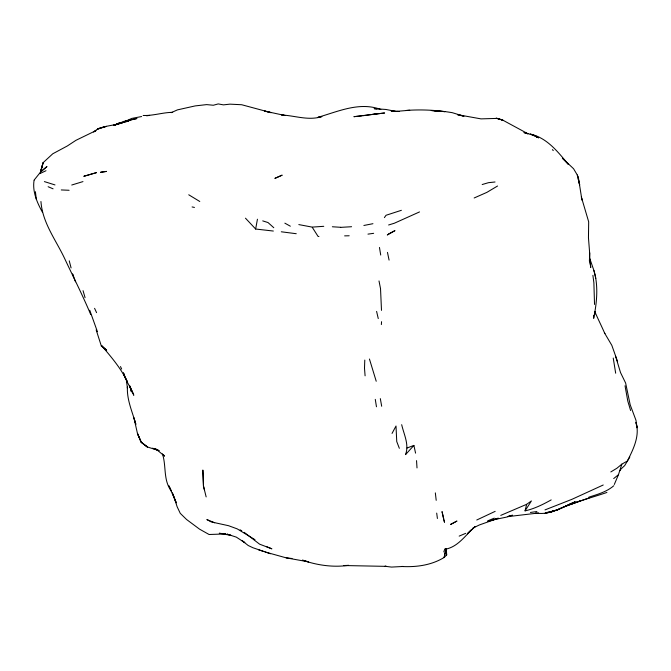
<?xml version="1.0" encoding="UTF-8"?>
<svg xmlns="http://www.w3.org/2000/svg" width="671" height="671" viewBox="0 0 671 671"><rect width="100%" height="100%" fill="white"/><g stroke="black" fill="none" stroke-linecap="round" stroke-linejoin="round"><path stroke-width="1.01" d="M593.701 315.303L593.692 318.348C596.804 302.722 598.582 286.106 593.944 270.572L589.532 257.849M364.789 360.084L364.496 368.161L365.099 375.827M34.07 180.314C32.267 191.587 37.081 202.625 42.483 212.288M381.354 324.579L381.564 321.686M273.34 231.042L255.651 229.029L257.438 219.207M446.005 548.618L444.143 557.475C431.419 565.259 416.288 567.314 401.594 566.483L403.103 566.467L391.52 567.079L384.919 566.257L386.345 566.366L343.82 565.536L348.584 565.359C333.193 567.565 317.123 565.301 302.504 560.151L308.61 561.87L286.257 557.869L265.179 551.998M446.089 548.643L444.143 557.475L446.685 554.934L446.282 548.677M401.686 424.684C403.892 434.473 409.352 444.512 405.544 454.619L413.898 445.41L415.567 453.143M525.058 510.874L526.643 504.324L531.407 500.935L525.058 510.874C534.351 508.786 542.923 504.517 551.185 499.903M40.696 171.667L43.078 162.785L40.151 173.143M41.795 167.448L43.078 162.785M41.761 167.641L40.453 172.086L46.962 166.542L41.032 171.558M615.5 355.974L620.532 372.581L625.64 383.082L630.195 404.823L635.974 420.281L637.031 427.796L635.982 422.445C640.067 435.848 633.298 449.335 627.343 461.036L621.841 464.147L618.477 474.615L614.309 484.47M443.833 551.898L444.789 548.937M34.162 180.046L39.891 172.9M620.121 470.656L620.935 469.079L624.667 465.615L629.817 457.052M392.04 433.424L396.007 426.018L396.746 441.56L399.346 448.312M340.725 227.36L351.579 226.723M384.391 217.614L386.043 215.274L401.384 210.308M101.346 346.043L101.657 345.649L106.672 350.178L101.346 346.043L96.163 329.889M470.883 530.124L467.31 533.78L475.127 526.55C465.917 534.519 458.738 546.345 445.989 549.113M43.288 162.533L52.766 153.776L67.301 145.984L75.94 140.323L95.953 130.602L93.596 131.944L98.343 128.547L106.404 126.358L97.295 129.26C105.313 125.427 114.447 125.603 122.793 122.65L113.802 125.276L116.419 124.311L114.565 125.032M621.841 464.147L616.909 468.241L610.803 471.939M613.705 478.566L618.058 475.026M613.797 485.729C606.819 491.843 597.551 494.368 588.886 497.152M497.555 186.01L486.878 192.367L474.162 197.979M476.754 520.008L495.173 511.352M472.938 528.077L479.329 524.974L498.226 518.264L487.951 521.493M114.305 125.301L124.135 121.292L136.951 118.515L125.636 121.183L131.86 118.39L141.615 116.544M603.229 484.999L572.061 499.266L544.995 509.901M39.782 173.63L45.997 170.719M419.518 211.927L394.313 223.242L388.61 224.986M606.911 492.455C590.237 498.201 573.042 502.336 557.005 509.968L574.527 502.168C562.055 507.385 549.826 515.538 535.668 512.971M500.751 515.387L526.643 504.324M115.244 124.982L119.748 122.969L128.656 121.099L117.844 123.59L119.748 122.969L113.667 125.242M171.197 112.661L177.421 109.885L195.16 105.917L206.66 104.609L213.336 105.246L218.234 103.921L223.443 104.869L229.935 104.148L241.686 104.735L271.143 112.669L264.449 111.05L284.99 115.504L281.61 114.993C295.081 115.622 308.475 120.931 321.904 116.569L317.995 117.299C338.436 111.411 359.564 101.531 380.826 109.474M127.884 121.157L130.551 119.975L125.636 121.183M459.174 536.112L465.682 533.353M487.658 520.864L494.292 518.155M565.93 506.16L589.348 497.807M571.902 503.98L579.828 500.969M407.012 448.027L413.898 445.41M498.226 518.264L493.353 519.807L506.194 517.19L512.527 515.227L508.735 515.991M71.747 185.02L82.969 181.598M482.181 184.533L488.53 182.671L495.03 181.992M555.026 510.505L557.953 509.708L552.3 511.084M363.867 225.473L372.942 223.695M507.637 516.653L538.603 512.996M146.63 115.815L149.641 115.37M530.425 512.468L536.901 511.537M367.951 234.129L373.646 233.323M362.726 115.748L371.977 114.498M371.7 114.531L384.642 112.98L371.868 114.506M376.867 113.885L353.894 116.687L361.728 115.882M312.535 227.083L323.757 226.32M172.665 112.334C162.726 112.434 153.131 115.882 143.149 115.471M406.341 110.421C421.707 109.339 437.14 110.119 452.279 112.678L463.946 116.259L457.521 114.666L481.04 118.876L497.253 118.398L502.906 120.201L527.834 133.697M409.721 110.245L396.318 111.369L398.951 111.512M546.647 512.459L551.688 512.233L546.857 512.426M344.626 235.873L349.18 235.773M61.262 189.943L69.105 190.27M318.935 236.477L318.079 236.435L312.317 227.402M398.809 111.495L391.193 111.059L395.831 111.378L385.909 109.465L374.133 108.652L377.001 109.004M434.825 110.891L436.603 111.084L431.277 110.505L444.965 111.646L437.651 111.151M332.363 226.764L340.658 227.293M222.059 533.554L219.291 533.269L231.009 535.383L227.016 534.116L236.318 537.135L244.831 542.671L241.837 540.457L248.211 545.515L252.95 547.746L270.488 553.76M223.896 533.747L225.741 533.931L209.075 534.502L199.547 529.151L186.58 519.505L180.256 513.332L177.161 506.815L173.655 496.079L172.33 492.908L176.288 502.814L168.958 485.896L171.382 491.105C162.978 480.1 166.534 466.035 162.424 453.864M286.257 557.869L291.994 558.507M281.3 231.789L296.246 233.709M311.948 227.066L298.813 224.592M192.099 206.945L194.456 207.431M54.988 184.919L44.395 181.606M262.73 220.885L268.031 222.554L273.793 227.729M258.444 549.75L263.837 551.528M527.783 133.848L523.917 132.539L533.973 135.341L538.528 137.74L530.241 134.032C547.075 137.832 557.777 151.763 568.245 164.227L562.365 158.163L573.579 168.74L577.27 174.98L578.352 177.345L581.933 200.042L581.48 197.719M266.521 546.655L271.881 548.828L259.602 544.173L244.194 532.338M214.653 522.759L206.861 519.564L211.281 521.929L228.551 525.703L237.282 528.907L254.988 539.71M48.136 186.714L53.084 188.836M156.93 449.696L154.422 448.471L158.423 450.409M284.856 223.166L290.333 226.194M538.645 137.781L535.5 136.012L537.094 137.094M188.744 194.783L199.782 201.485M240.109 529.813L241.745 530.82M245.477 218.184L255.651 229.029M101.657 345.649C111.218 357.056 121.334 368.589 127.549 382.26L123.414 373.126C125.695 381.069 131.105 387.494 133.797 395.269L129.771 385.9M552.401 149.608L553.265 150.614M163.321 454.552L164.546 456.154L156.62 449.52L152.552 448.236L159.17 450.686L147.301 446.945L141.187 442.206L137.438 433.391L133.932 417.848L135.861 424.374C132.464 412.036 126.76 400.033 127.398 386.941L127.507 388.501L126.458 381.036M90.702 314.514C82.768 295.492 73.382 277.182 64.651 258.545C55.878 239.908 42.458 222.856 40.939 201.501M94.577 308.325L96.582 312.661M120.503 366.551L121.652 369.075M97.421 331.709L89.746 310.254M72.611 274.07L73.684 276.871M72.619 274.137L75.504 281.786M630.597 410.493L627.771 401.023L625.037 385.766M376.221 381.254L369.436 359.01M617.605 361.661L611.818 345.322L604.437 332.833L604.831 333.604C601.627 326.165 597.886 318.826 594.766 311.47M129.671 385.959L131.474 391.931L130.031 386.404M445.905 552.267L446.685 554.934M83.053 290.66L85.066 297.672M443.984 520.319L444.496 522.273L442.03 511.587L443.724 519.337M69.239 260.834L71.084 267.93M577.27 174.98L577.706 176.767M578.15 178.545L579.694 184.97L577.513 175.978M206.156 496.909L203.464 486.014L202.877 470.195L203.464 486.014L204.395 489.78M581.329 196.939L588.677 221.799L588.459 237.786L589.633 252.766L589.448 261.153L589.633 252.766L589.742 259.929L590.757 267.435L589.507 258.78M593.944 270.572L595.798 278.406M376.599 311.394L378.259 318.574M387.469 252.388L389.079 260.105M379.006 280.948L380.524 288.631L381.497 310.371M380.323 398.624L381.682 406.257M613.235 358.062L615.676 373.219M379.467 247.465L380.717 255.055M375.282 399.371L376.465 406.777M437.408 518.49L436.695 513.105M592.896 275.345L593.885 282.835L594.523 304.458M35.412 191.705L36.301 199.237M435.336 492.883L436.2 500.331M416.54 460.633L417.01 467.93M389.214 233.634L387.301 234.984L394.976 230.614L389.214 233.634M451.248 524.085L450.602 524.454L456.976 521.048L451.248 524.085M575.181 501.849L568.203 504.986L575.181 501.849M282.03 175.198L275.018 178.318L282.03 175.198M84.697 175.978L83.791 176.356L96.49 172.623L84.697 175.978M555.152 510.48L545.229 513.248L555.152 510.48M102.101 172.078L100.432 172.321L106.479 171.407L102.101 172.078M501.455 119.706L496.179 118.197L502.906 120.201L501.455 119.706M147.301 446.945L141.187 442.206L137.438 433.391L141.187 442.206L147.301 446.945M124.554 375.685L123.389 373.076L124.554 375.685M595.169 313.818L594.791 311.864L595.169 313.818"/></g></svg>
